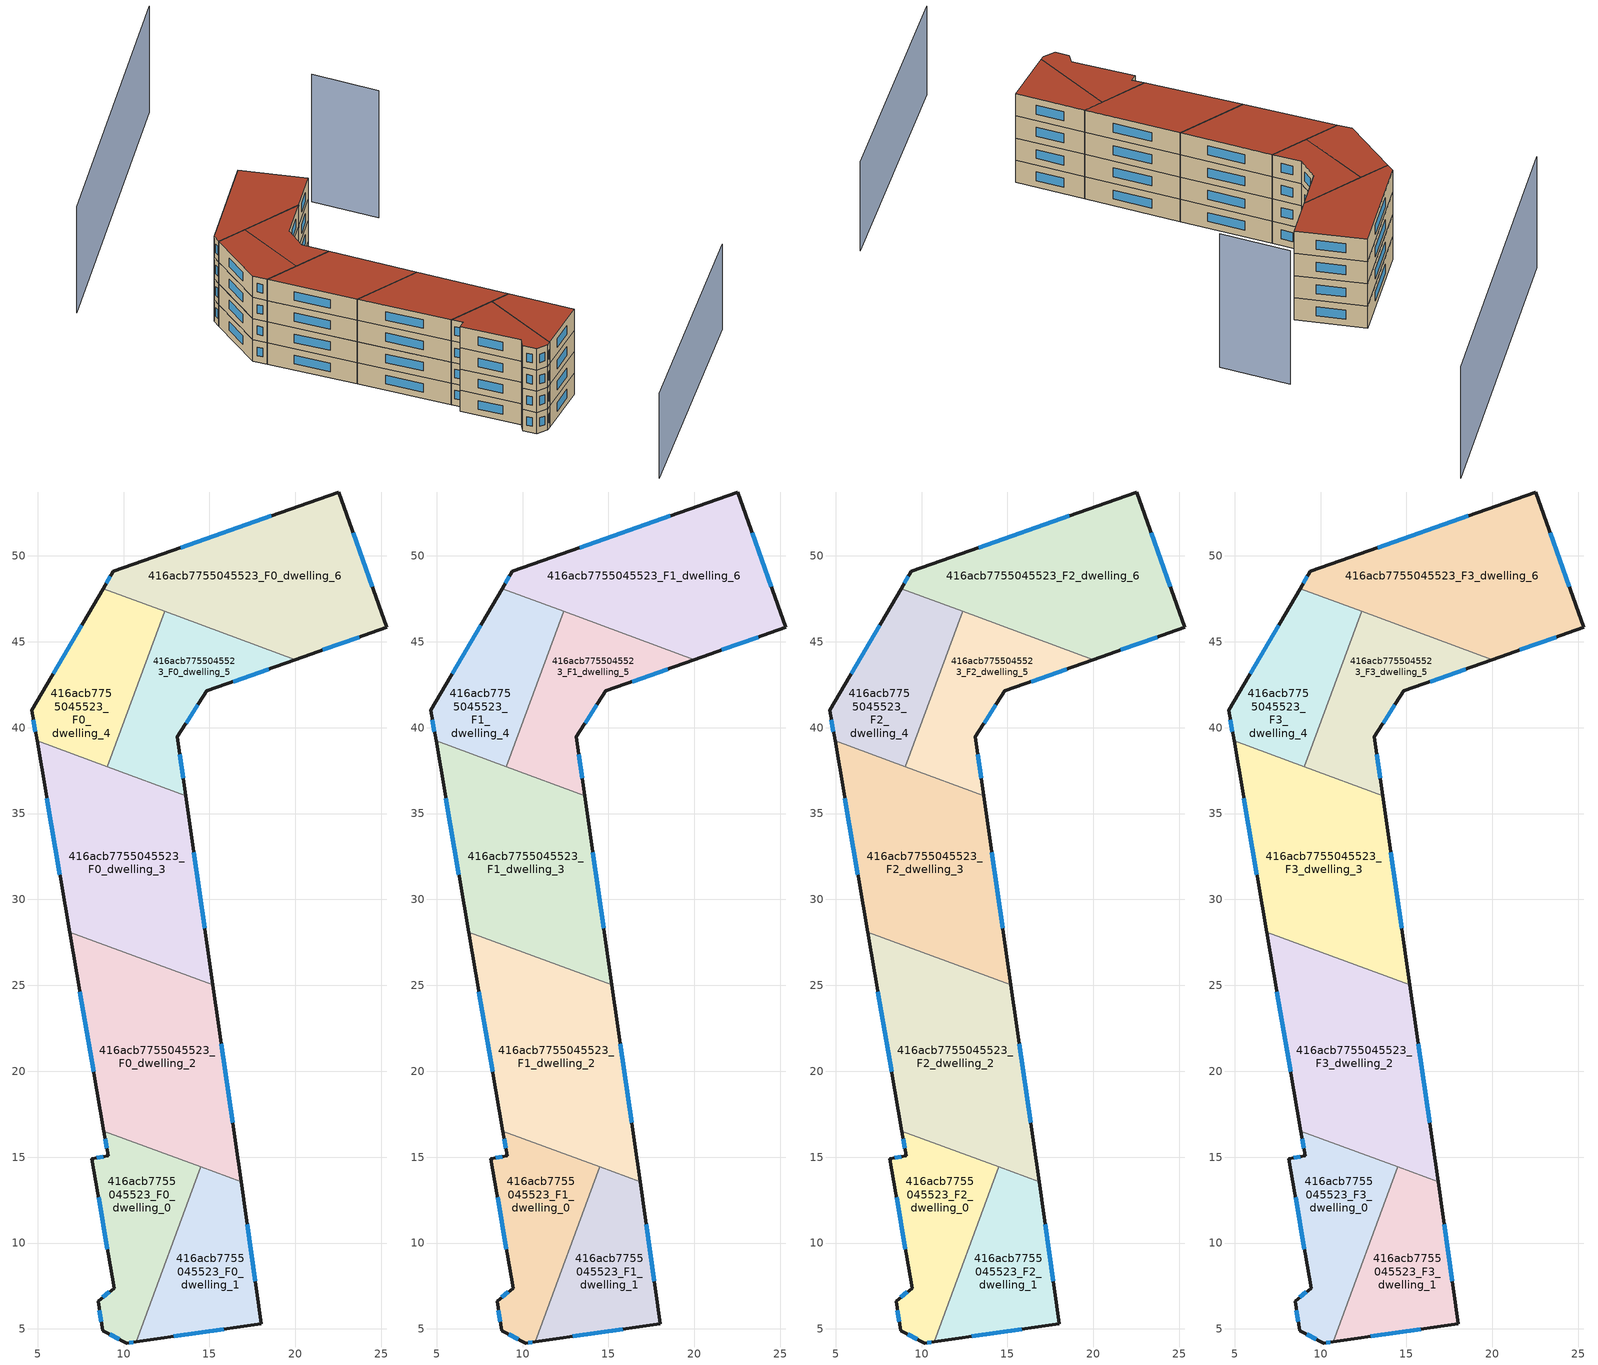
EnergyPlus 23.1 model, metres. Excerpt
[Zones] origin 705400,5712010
416acb7755045523_F0_dwelling_0
 floor ground (EU_floor_Construction): 14.5,14.43 10.74,4.26 10.18,4.18 8.79,4.91 8.52,6.61 9.45,7.38 8.16,14.92 9.1,15.08 8.86,16.52 z0
 wall outside (EU_wall_Construction): 8.86,16.52 9.1,15.08 8.16,14.92 9.45,7.38 8.52,6.61 8.79,4.91 10.18,4.18 10.74,4.26 z0:3
 wall to 416acb7755045523_F0_dwelling_1 (EU_wall_Construction): 10.74,4.26 14.5,14.43 z0:3
 wall to 416acb7755045523_F0_dwelling_2 (EU_wall_Construction): 14.5,14.43 8.86,16.52 z0:3
 window (EU_Window_Construction): 9.17,7.15 8.8,6.84 / 8.55,12.66 9.06,9.64 / 8.82,15.03 8.44,14.96 / 8.93,16.09 9.03,15.51 / 10.35,4.21 10.57,4.24 / 9.2,4.69 9.76,4.4 / 8.6,6.1 8.71,5.42 z0.9:2.1
416acb7755045523_F0_dwelling_1
 floor ground (EU_floor_Construction): 16.84,13.56 18.03,5.3 10.74,4.26 14.5,14.43 z0
 wall outside (EU_wall_Construction): 10.74,4.26 18.03,5.3 16.84,13.56 z0:3
 wall to 416acb7755045523_F0_dwelling_2 (EU_wall_Construction): 16.84,13.56 14.5,14.43 z0:3
 window (EU_Window_Construction): 17.67,7.78 17.2,11.09 / 12.92,4.58 15.84,4.99 z0.9:2.1
416acb7755045523_F0_dwelling_2
 floor ground (EU_floor_Construction): 15.2,25.03 16.84,13.56 8.86,16.52 6.87,28.11 z0
 wall outside (EU_wall_Construction): 16.84,13.56 15.2,25.03 / 6.87,28.11 8.86,16.52 z0:3
 wall to 416acb7755045523_F0_dwelling_3 (EU_wall_Construction): 15.2,25.03 6.87,28.11 z0:3
 window (EU_Window_Construction): 16.35,16.99 15.69,21.59 / 7.47,24.64 8.26,19.99 z0.9:2.1
416acb7755045523_F0_dwelling_3
 floor ground (EU_floor_Construction): 13.62,36.03 15.2,25.03 6.87,28.11 4.97,39.24 z0
 wall outside (EU_wall_Construction): 15.2,25.03 13.62,36.03 / 4.97,39.24 6.87,28.11 z0:3
 wall to 416acb7755045523_F0_dwelling_5 (EU_wall_Construction): 13.62,36.03 9.06,37.72 z0:3
 wall to 416acb7755045523_F0_dwelling_4 (EU_wall_Construction): 9.06,37.72 4.97,39.24 z0:3
 window (EU_Window_Construction): 14.73,28.32 14.1,32.74 / 5.54,35.9 6.3,31.44 z0.9:2.1
416acb7755045523_F0_dwelling_4
 floor ground (EU_floor_Construction): 12.41,46.77 9.06,37.72 4.97,39.24 4.67,41 8.82,48.1 z0
 wall outside (EU_wall_Construction): 8.82,48.1 4.67,41 4.97,39.24 z0:3
 wall to 416acb7755045523_F0_dwelling_5 (EU_wall_Construction): 9.06,37.72 12.41,46.77 z0:3
 wall to 416acb7755045523_F0_dwelling_6 (EU_wall_Construction): 12.41,46.77 8.82,48.1 z0:3
 window (EU_Window_Construction): 4.76,40.47 4.88,39.76 / 7.58,45.97 5.91,43.12 z0.9:2.1
416acb7755045523_F0_dwelling_5
 floor ground (EU_floor_Construction): 20.01,43.96 14.84,42.14 13.13,39.47 13.62,36.03 9.06,37.72 12.41,46.77 z0
 wall outside (EU_wall_Construction): 13.62,36.03 13.13,39.47 14.84,42.14 20.01,43.96 z0:3
 wall to 416acb7755045523_F0_dwelling_6 (EU_wall_Construction): 20.01,43.96 12.41,46.77 z0:3
 window (EU_Window_Construction): 16.39,42.68 18.46,43.41 / 13.64,40.27 14.33,41.34 / 13.48,37.06 13.28,38.44 z0.9:2.1
416acb7755045523_F0_dwelling_6
 floor ground (EU_floor_Construction): 22.53,53.72 25.32,45.83 20.01,43.96 8.82,48.1 9.41,49.1 z0
 wall outside (EU_wall_Construction): 20.01,43.96 25.32,45.83 22.53,53.72 9.41,49.1 8.82,48.1 z0:3
 window (EU_Window_Construction): 9.23,48.8 9,48.4 / 18.6,52.33 13.33,50.48 / 24.48,48.19 23.36,51.36 / 21.6,44.52 23.73,45.27 z0.9:2.1
416acb7755045523_F1_dwelling_0
 floor to 416acb7755045523_F0_dwelling_0 (EU_floor_Construction): 14.5,14.43 10.74,4.26 10.18,4.18 8.79,4.91 8.52,6.61 9.45,7.38 8.16,14.92 9.1,15.08 8.86,16.52 z3
 wall outside (EU_wall_Construction): 8.86,16.52 9.1,15.08 8.16,14.92 9.45,7.38 8.52,6.61 8.79,4.91 10.18,4.18 10.74,4.26 z3:6
 wall to 416acb7755045523_F1_dwelling_1 (EU_wall_Construction): 10.74,4.26 14.5,14.43 z3:6
 wall to 416acb7755045523_F1_dwelling_2 (EU_wall_Construction): 14.5,14.43 8.86,16.52 z3:6
 window (EU_Window_Construction): 9.17,7.15 8.8,6.84 / 8.55,12.66 9.06,9.64 / 8.82,15.03 8.44,14.96 / 8.93,16.09 9.03,15.51 / 10.35,4.21 10.57,4.24 / 9.2,4.69 9.76,4.4 / 8.6,6.1 8.71,5.42 z3.9:5.1
416acb7755045523_F1_dwelling_1
 floor to 416acb7755045523_F0_dwelling_1 (EU_floor_Construction): 16.84,13.56 18.03,5.3 10.74,4.26 14.5,14.43 z3
 wall outside (EU_wall_Construction): 10.74,4.26 18.03,5.3 16.84,13.56 z3:6
 wall to 416acb7755045523_F1_dwelling_2 (EU_wall_Construction): 16.84,13.56 14.5,14.43 z3:6
 window (EU_Window_Construction): 17.67,7.78 17.2,11.09 / 12.92,4.58 15.84,4.99 z3.9:5.1
416acb7755045523_F1_dwelling_2
 floor to 416acb7755045523_F0_dwelling_2 (EU_floor_Construction): 15.2,25.03 16.84,13.56 8.86,16.52 6.87,28.11 z3
 wall outside (EU_wall_Construction): 16.84,13.56 15.2,25.03 / 6.87,28.11 8.86,16.52 z3:6
 wall to 416acb7755045523_F1_dwelling_3 (EU_wall_Construction): 15.2,25.03 6.87,28.11 z3:6
 window (EU_Window_Construction): 16.35,16.99 15.69,21.59 / 7.47,24.64 8.26,19.99 z3.9:5.1
416acb7755045523_F1_dwelling_3
 floor to 416acb7755045523_F0_dwelling_3 (EU_floor_Construction): 13.62,36.03 15.2,25.03 6.87,28.11 4.97,39.24 z3
 wall outside (EU_wall_Construction): 15.2,25.03 13.62,36.03 / 4.97,39.24 6.87,28.11 z3:6
 wall to 416acb7755045523_F1_dwelling_5 (EU_wall_Construction): 13.62,36.03 9.06,37.72 z3:6
 wall to 416acb7755045523_F1_dwelling_4 (EU_wall_Construction): 9.06,37.72 4.97,39.24 z3:6
 window (EU_Window_Construction): 14.73,28.32 14.1,32.74 / 5.54,35.9 6.3,31.44 z3.9:5.1
416acb7755045523_F1_dwelling_4
 floor to 416acb7755045523_F0_dwelling_4 (EU_floor_Construction): 12.41,46.77 9.06,37.72 4.97,39.24 4.67,41 8.82,48.1 z3
 wall outside (EU_wall_Construction): 8.82,48.1 4.67,41 4.97,39.24 z3:6
 wall to 416acb7755045523_F1_dwelling_5 (EU_wall_Construction): 9.06,37.72 12.41,46.77 z3:6
 wall to 416acb7755045523_F1_dwelling_6 (EU_wall_Construction): 12.41,46.77 8.82,48.1 z3:6
 window (EU_Window_Construction): 4.76,40.47 4.88,39.76 / 7.58,45.97 5.91,43.12 z3.9:5.1
416acb7755045523_F1_dwelling_5
 floor to 416acb7755045523_F0_dwelling_5 (EU_floor_Construction): 20.01,43.96 14.84,42.14 13.13,39.47 13.62,36.03 9.06,37.72 12.41,46.77 z3
 wall outside (EU_wall_Construction): 13.62,36.03 13.13,39.47 14.84,42.14 20.01,43.96 z3:6
 wall to 416acb7755045523_F1_dwelling_6 (EU_wall_Construction): 20.01,43.96 12.41,46.77 z3:6
 window (EU_Window_Construction): 16.39,42.68 18.46,43.41 / 13.64,40.27 14.33,41.34 / 13.48,37.06 13.28,38.44 z3.9:5.1
416acb7755045523_F1_dwelling_6
 floor to 416acb7755045523_F0_dwelling_6 (EU_floor_Construction): 22.53,53.72 25.32,45.83 20.01,43.96 8.82,48.1 9.41,49.1 z3
 wall outside (EU_wall_Construction): 20.01,43.96 25.32,45.83 22.53,53.72 9.41,49.1 8.82,48.1 z3:6
 window (EU_Window_Construction): 9.23,48.8 9,48.4 / 18.6,52.33 13.33,50.48 / 24.48,48.19 23.36,51.36 / 21.6,44.52 23.73,45.27 z3.9:5.1
416acb7755045523_F2_dwelling_0
 floor to 416acb7755045523_F1_dwelling_0 (EU_floor_Construction): 14.5,14.43 10.74,4.26 10.18,4.18 8.79,4.91 8.52,6.61 9.45,7.38 8.16,14.92 9.1,15.08 8.86,16.52 z6
 wall outside (EU_wall_Construction): 8.86,16.52 9.1,15.08 8.16,14.92 9.45,7.38 8.52,6.61 8.79,4.91 10.18,4.18 10.74,4.26 z6:9
 wall to 416acb7755045523_F2_dwelling_1 (EU_wall_Construction): 10.74,4.26 14.5,14.43 z6:9
 wall to 416acb7755045523_F2_dwelling_2 (EU_wall_Construction): 14.5,14.43 8.86,16.52 z6:9
 window (EU_Window_Construction): 9.17,7.15 8.8,6.84 / 8.55,12.66 9.06,9.64 / 8.82,15.03 8.44,14.96 / 8.93,16.09 9.03,15.51 / 10.35,4.21 10.57,4.24 / 9.2,4.69 9.76,4.4 / 8.6,6.1 8.71,5.42 z6.9:8.1
416acb7755045523_F2_dwelling_1
 floor to 416acb7755045523_F1_dwelling_1 (EU_floor_Construction): 16.84,13.56 18.03,5.3 10.74,4.26 14.5,14.43 z6
 wall outside (EU_wall_Construction): 10.74,4.26 18.03,5.3 16.84,13.56 z6:9
 wall to 416acb7755045523_F2_dwelling_2 (EU_wall_Construction): 16.84,13.56 14.5,14.43 z6:9
 window (EU_Window_Construction): 17.67,7.78 17.2,11.09 / 12.92,4.58 15.84,4.99 z6.9:8.1
416acb7755045523_F2_dwelling_2
 floor to 416acb7755045523_F1_dwelling_2 (EU_floor_Construction): 15.2,25.03 16.84,13.56 8.86,16.52 6.87,28.11 z6
 wall outside (EU_wall_Construction): 16.84,13.56 15.2,25.03 / 6.87,28.11 8.86,16.52 z6:9
 wall to 416acb7755045523_F2_dwelling_3 (EU_wall_Construction): 15.2,25.03 6.87,28.11 z6:9
 window (EU_Window_Construction): 16.35,16.99 15.69,21.59 / 7.47,24.64 8.26,19.99 z6.9:8.1
416acb7755045523_F2_dwelling_3
 floor to 416acb7755045523_F1_dwelling_3 (EU_floor_Construction): 13.62,36.03 15.2,25.03 6.87,28.11 4.97,39.24 z6
 wall outside (EU_wall_Construction): 15.2,25.03 13.62,36.03 / 4.97,39.24 6.87,28.11 z6:9
 wall to 416acb7755045523_F2_dwelling_5 (EU_wall_Construction): 13.62,36.03 9.06,37.72 z6:9
 wall to 416acb7755045523_F2_dwelling_4 (EU_wall_Construction): 9.06,37.72 4.97,39.24 z6:9
 window (EU_Window_Construction): 14.73,28.32 14.1,32.74 / 5.54,35.9 6.3,31.44 z6.9:8.1
416acb7755045523_F2_dwelling_4
 floor to 416acb7755045523_F1_dwelling_4 (EU_floor_Construction): 12.41,46.77 9.06,37.72 4.97,39.24 4.67,41 8.82,48.1 z6
 wall outside (EU_wall_Construction): 8.82,48.1 4.67,41 4.97,39.24 z6:9
 wall to 416acb7755045523_F2_dwelling_5 (EU_wall_Construction): 9.06,37.72 12.41,46.77 z6:9
 wall to 416acb7755045523_F2_dwelling_6 (EU_wall_Construction): 12.41,46.77 8.82,48.1 z6:9
 window (EU_Window_Construction): 4.76,40.47 4.88,39.76 / 7.58,45.97 5.91,43.12 z6.9:8.1
416acb7755045523_F2_dwelling_5
 floor to 416acb7755045523_F1_dwelling_5 (EU_floor_Construction): 20.01,43.96 14.84,42.14 13.13,39.47 13.62,36.03 9.06,37.72 12.41,46.77 z6
 wall outside (EU_wall_Construction): 13.62,36.03 13.13,39.47 14.84,42.14 20.01,43.96 z6:9
 wall to 416acb7755045523_F2_dwelling_6 (EU_wall_Construction): 20.01,43.96 12.41,46.77 z6:9
 window (EU_Window_Construction): 16.39,42.68 18.46,43.41 / 13.64,40.27 14.33,41.34 / 13.48,37.06 13.28,38.44 z6.9:8.1
416acb7755045523_F2_dwelling_6
 floor to 416acb7755045523_F1_dwelling_6 (EU_floor_Construction): 22.53,53.72 25.32,45.83 20.01,43.96 8.82,48.1 9.41,49.1 z6
 wall outside (EU_wall_Construction): 20.01,43.96 25.32,45.83 22.53,53.72 9.41,49.1 8.82,48.1 z6:9
 window (EU_Window_Construction): 9.23,48.8 9,48.4 / 18.6,52.33 13.33,50.48 / 24.48,48.19 23.36,51.36 / 21.6,44.52 23.73,45.27 z6.9:8.1
416acb7755045523_F3_dwelling_0
 floor to 416acb7755045523_F2_dwelling_0 (EU_floor_Construction): 14.5,14.43 10.74,4.26 10.18,4.18 8.79,4.91 8.52,6.61 9.45,7.38 8.16,14.92 9.1,15.08 8.86,16.52 z9
 wall outside (EU_wall_Construction): 8.86,16.52 9.1,15.08 8.16,14.92 9.45,7.38 8.52,6.61 8.79,4.91 10.18,4.18 10.74,4.26 z9:12
 wall to 416acb7755045523_F3_dwelling_1 (EU_wall_Construction): 10.74,4.26 14.5,14.43 z9:12
 wall to 416acb7755045523_F3_dwelling_2 (EU_wall_Construction): 14.5,14.43 8.86,16.52 z9:12
 window (EU_Window_Construction): 9.17,7.15 8.8,6.84 / 8.55,12.66 9.06,9.64 / 8.82,15.03 8.44,14.96 / 8.93,16.09 9.03,15.51 / 10.35,4.21 10.57,4.24 / 9.2,4.69 9.76,4.4 / 8.6,6.1 8.71,5.42 z9.9:11.1
 roof outside (EU_roof_Construction): 10.74,4.26 14.5,14.43 8.86,16.52 9.1,15.08 8.16,14.92 9.45,7.38 8.52,6.61 8.79,4.91 10.18,4.18 z12
416acb7755045523_F3_dwelling_1
 floor to 416acb7755045523_F2_dwelling_1 (EU_floor_Construction): 16.84,13.56 18.03,5.3 10.74,4.26 14.5,14.43 z9
 wall outside (EU_wall_Construction): 10.74,4.26 18.03,5.3 16.84,13.56 z9:12
 wall to 416acb7755045523_F3_dwelling_2 (EU_wall_Construction): 16.84,13.56 14.5,14.43 z9:12
 window (EU_Window_Construction): 17.67,7.78 17.2,11.09 / 12.92,4.58 15.84,4.99 z9.9:11.1
 roof outside (EU_roof_Construction): 18.03,5.3 16.84,13.56 14.5,14.43 10.74,4.26 z12
416acb7755045523_F3_dwelling_2
 floor to 416acb7755045523_F2_dwelling_2 (EU_floor_Construction): 15.2,25.03 16.84,13.56 8.86,16.52 6.87,28.11 z9
 wall outside (EU_wall_Construction): 16.84,13.56 15.2,25.03 / 6.87,28.11 8.86,16.52 z9:12
 wall to 416acb7755045523_F3_dwelling_3 (EU_wall_Construction): 15.2,25.03 6.87,28.11 z9:12
 window (EU_Window_Construction): 16.35,16.99 15.69,21.59 / 7.47,24.64 8.26,19.99 z9.9:11.1
 roof outside (EU_roof_Construction): 16.84,13.56 15.2,25.03 6.87,28.11 8.86,16.52 z12
416acb7755045523_F3_dwelling_3
 floor to 416acb7755045523_F2_dwelling_3 (EU_floor_Construction): 13.62,36.03 15.2,25.03 6.87,28.11 4.97,39.24 z9
 wall outside (EU_wall_Construction): 15.2,25.03 13.62,36.03 / 4.97,39.24 6.87,28.11 z9:12
 wall to 416acb7755045523_F3_dwelling_5 (EU_wall_Construction): 13.62,36.03 9.06,37.72 z9:12
 wall to 416acb7755045523_F3_dwelling_4 (EU_wall_Construction): 9.06,37.72 4.97,39.24 z9:12
 window (EU_Window_Construction): 14.73,28.32 14.1,32.74 / 5.54,35.9 6.3,31.44 z9.9:11.1
 roof outside (EU_roof_Construction): 15.2,25.03 13.62,36.03 4.97,39.24 6.87,28.11 z12
416acb7755045523_F3_dwelling_4
 floor to 416acb7755045523_F2_dwelling_4 (EU_floor_Construction): 12.41,46.77 9.06,37.72 4.97,39.24 4.67,41 8.82,48.1 z9
 wall outside (EU_wall_Construction): 8.82,48.1 4.67,41 4.97,39.24 z9:12
 wall to 416acb7755045523_F3_dwelling_5 (EU_wall_Construction): 9.06,37.72 12.41,46.77 z9:12
 wall to 416acb7755045523_F3_dwelling_6 (EU_wall_Construction): 12.41,46.77 8.82,48.1 z9:12
 window (EU_Window_Construction): 4.76,40.47 4.88,39.76 / 7.58,45.97 5.91,43.12 z9.9:11.1
 roof outside (EU_roof_Construction): 9.06,37.72 12.41,46.77 8.82,48.1 4.67,41 4.97,39.24 z12
416acb7755045523_F3_dwelling_5
 floor to 416acb7755045523_F2_dwelling_5 (EU_floor_Construction): 20.01,43.96 14.84,42.14 13.13,39.47 13.62,36.03 9.06,37.72 12.41,46.77 z9
 wall outside (EU_wall_Construction): 13.62,36.03 13.13,39.47 14.84,42.14 20.01,43.96 z9:12
 wall to 416acb7755045523_F3_dwelling_6 (EU_wall_Construction): 20.01,43.96 12.41,46.77 z9:12
 window (EU_Window_Construction): 16.39,42.68 18.46,43.41 / 13.64,40.27 14.33,41.34 / 13.48,37.06 13.28,38.44 z9.9:11.1
 roof outside (EU_roof_Construction): 13.62,36.03 13.13,39.47 14.84,42.14 20.01,43.96 12.41,46.77 9.06,37.72 z12
416acb7755045523_F3_dwelling_6
 floor to 416acb7755045523_F2_dwelling_6 (EU_floor_Construction): 22.53,53.72 25.32,45.83 20.01,43.96 8.82,48.1 9.41,49.1 z9
 wall outside (EU_wall_Construction): 20.01,43.96 25.32,45.83 22.53,53.72 9.41,49.1 8.82,48.1 z9:12
 window (EU_Window_Construction): 9.23,48.8 9,48.4 / 18.6,52.33 13.33,50.48 / 24.48,48.19 23.36,51.36 / 21.6,44.52 23.73,45.27 z9.9:11.1
 roof outside (EU_roof_Construction): 25.32,45.83 22.53,53.72 9.41,49.1 8.82,48.1 20.01,43.96 z12
shading: 8.3,-12.04 38.42,-2.62 z0:12; 42.5,77.74 2.64,63.75 z0:15; 37.55,43.54 36.39,51.97 z0:18
[Building]
EU S2 Campaign: North Axis=0; Terrain=City; Solar Distribution=FullExterior
[Site:Location]
London: Latitude=51.5; Longitude=-0.5; Time Zone=0; Elevation=25
[SizingPeriod:WeatherFileDays]
AnnualSizingPeriod: Begin Month=1; Begin Day of Month=1; End Month=12; End Day of Month=31; Day of Week for Start Day=Monday; Use Weather File Daylight Saving Period=No; Use Weather File Rain and Snow Indicators=No
[MATERIAL]
EU_InternalMass_Material: Roughness=MediumRough; Thickness=0.1; Conductivity=1; Density=1800; Specific Heat=900; Thermal Absorptance=0.9; Solar Absorptance=0.7; Visible Absorptance=0.7
[MATERIAL:NOMASS] Roughness=MediumRough; Thermal Absorptance=0.9; Solar Absorptance=0.7; Visible Absorptance=0.7
Name | Thermal Resistance
EU_wall_NoMass | 1.04674
EU_roof_NoMass | 4.32442
EU_floor_NoMass | 2.04616
[WINDOWMATERIAL:SIMPLEGLAZINGSYSTEM]
EU_Window_SimpleGlazing: UFactor=4.25843; Solar Heat Gain Coefficient=0.85; Visible Transmittance=0.85
[CONSTRUCTION]
EU_wall_Construction: EU_wall_NoMass
EU_roof_Construction: EU_roof_NoMass
EU_floor_Construction: EU_floor_NoMass
EU_Window_Construction: EU_Window_SimpleGlazing
EU_InternalMass_Construction: EU_InternalMass_Material
[ZONE] Type=1; Multiplier=1; Ceiling Height=autocalculate; Floor Area=autocalculate; Part of Total Floor Area=Yes
Name | Volume
416acb7755045523_F0_dwelling_0; 416acb7755045523_F1_dwelling_0; 416acb7755045523_F2_dwelling_0; 416acb7755045523_F3_dwelling_0 | 132.809
416acb7755045523_F0_dwelling_1; 416acb7755045523_F1_dwelling_1; 416acb7755045523_F2_dwelling_1; 416acb7755045523_F3_dwelling_1 | 132.819
416acb7755045523_F0_dwelling_2; 416acb7755045523_F1_dwelling_2; 416acb7755045523_F2_dwelling_2; 416acb7755045523_F3_dwelling_2 | 265.602
416acb7755045523_F0_dwelling_3; 416acb7755045523_F1_dwelling_3; 416acb7755045523_F2_dwelling_3; 416acb7755045523_F3_dwelling_3; 416acb7755045523_F0_dwelling_6; 416acb7755045523_F1_dwelling_6; 416acb7755045523_F2_dwelling_6; 416acb7755045523_F3_dwelling_6 | 265.622
416acb7755045523_F0_dwelling_4; 416acb7755045523_F1_dwelling_4; 416acb7755045523_F2_dwelling_4; 416acb7755045523_F3_dwelling_4 | 132.816
416acb7755045523_F0_dwelling_5; 416acb7755045523_F1_dwelling_5; 416acb7755045523_F2_dwelling_5; 416acb7755045523_F3_dwelling_5 | 132.812
[INTERNALMASS] Construction=EU_InternalMass_Construction
Name | Zone or ZoneList | Surface Area
416acb7755045523_F0_dwelling_0_EU_InternalMass | 416acb7755045523_F0_dwelling_0 | 44.2699
416acb7755045523_F0_dwelling_1_EU_InternalMass | 416acb7755045523_F0_dwelling_1 | 44.2726
416acb7755045523_F0_dwelling_2_EU_InternalMass | 416acb7755045523_F0_dwelling_2 | 88.5429
416acb7755045523_F0_dwelling_3_EU_InternalMass | 416acb7755045523_F0_dwelling_3 | 88.5405
416acb7755045523_F0_dwelling_4_EU_InternalMass | 416acb7755045523_F0_dwelling_4 | 44.272
416acb7755045523_F0_dwelling_5_EU_InternalMass | 416acb7755045523_F0_dwelling_5 | 44.2707
416acb7755045523_F0_dwelling_6_EU_InternalMass | 416acb7755045523_F0_dwelling_6 | 88.541
416acb7755045523_F1_dwelling_0_EU_InternalMass | 416acb7755045523_F1_dwelling_0 | 44.2699
416acb7755045523_F1_dwelling_1_EU_InternalMass | 416acb7755045523_F1_dwelling_1 | 44.2726
416acb7755045523_F1_dwelling_2_EU_InternalMass | 416acb7755045523_F1_dwelling_2 | 88.5429
416acb7755045523_F1_dwelling_3_EU_InternalMass | 416acb7755045523_F1_dwelling_3 | 88.5405
416acb7755045523_F1_dwelling_4_EU_InternalMass | 416acb7755045523_F1_dwelling_4 | 44.272
416acb7755045523_F1_dwelling_5_EU_InternalMass | 416acb7755045523_F1_dwelling_5 | 44.2707
416acb7755045523_F1_dwelling_6_EU_InternalMass | 416acb7755045523_F1_dwelling_6 | 88.541
416acb7755045523_F2_dwelling_0_EU_InternalMass | 416acb7755045523_F2_dwelling_0 | 44.2699
416acb7755045523_F2_dwelling_1_EU_InternalMass | 416acb7755045523_F2_dwelling_1 | 44.2726
416acb7755045523_F2_dwelling_2_EU_InternalMass | 416acb7755045523_F2_dwelling_2 | 88.5429
416acb7755045523_F2_dwelling_3_EU_InternalMass | 416acb7755045523_F2_dwelling_3 | 88.5405
416acb7755045523_F2_dwelling_4_EU_InternalMass | 416acb7755045523_F2_dwelling_4 | 44.272
416acb7755045523_F2_dwelling_5_EU_InternalMass | 416acb7755045523_F2_dwelling_5 | 44.2707
416acb7755045523_F2_dwelling_6_EU_InternalMass | 416acb7755045523_F2_dwelling_6 | 88.541
416acb7755045523_F3_dwelling_0_EU_InternalMass | 416acb7755045523_F3_dwelling_0 | 44.2699
416acb7755045523_F3_dwelling_1_EU_InternalMass | 416acb7755045523_F3_dwelling_1 | 44.2726
416acb7755045523_F3_dwelling_2_EU_InternalMass | 416acb7755045523_F3_dwelling_2 | 88.5429
416acb7755045523_F3_dwelling_3_EU_InternalMass | 416acb7755045523_F3_dwelling_3 | 88.5405
416acb7755045523_F3_dwelling_4_EU_InternalMass | 416acb7755045523_F3_dwelling_4 | 44.272
416acb7755045523_F3_dwelling_5_EU_InternalMass | 416acb7755045523_F3_dwelling_5 | 44.2707
416acb7755045523_F3_dwelling_6_EU_InternalMass | 416acb7755045523_F3_dwelling_6 | 88.541
[OTHEREQUIPMENT] Fuel Type=Electricity; Design Level Calculation Method=Watts/Area; Power per Zone Floor Area=1; Fraction Latent=0; Fraction Radiant=0; Fraction Lost=0; Carbon Dioxide Generation Rate=0; EndUse Subcategory=EU_Step8_InternalGains
Name | Zone or ZoneList or Space or SpaceList | Schedule
EU_Step8_InternalGain_416acb7755045523_F0_dwelling_0_f000 | 416acb7755045523_F0_dwelling_0 | EU_Step8_GainSchedule_416acb7755045523_F0_dwelling_0_f000
EU_Step8_InternalGain_416acb7755045523_F0_dwelling_1_f000 | 416acb7755045523_F0_dwelling_1 | EU_Step8_GainSchedule_416acb7755045523_F0_dwelling_1_f000
EU_Step8_InternalGain_416acb7755045523_F0_dwelling_2_f000 | 416acb7755045523_F0_dwelling_2 | EU_Step8_GainSchedule_416acb7755045523_F0_dwelling_2_f000
EU_Step8_InternalGain_416acb7755045523_F0_dwelling_3_f000 | 416acb7755045523_F0_dwelling_3 | EU_Step8_GainSchedule_416acb7755045523_F0_dwelling_3_f000
EU_Step8_InternalGain_416acb7755045523_F0_dwelling_4_f000 | 416acb7755045523_F0_dwelling_4 | EU_Step8_GainSchedule_416acb7755045523_F0_dwelling_4_f000
EU_Step8_InternalGain_416acb7755045523_F0_dwelling_5_f000 | 416acb7755045523_F0_dwelling_5 | EU_Step8_GainSchedule_416acb7755045523_F0_dwelling_5_f000
EU_Step8_InternalGain_416acb7755045523_F0_dwelling_6_f000 | 416acb7755045523_F0_dwelling_6 | EU_Step8_GainSchedule_416acb7755045523_F0_dwelling_6_f000
EU_Step8_InternalGain_416acb7755045523_F1_dwelling_0_f000 | 416acb7755045523_F1_dwelling_0 | EU_Step8_GainSchedule_416acb7755045523_F1_dwelling_0_f000
EU_Step8_InternalGain_416acb7755045523_F1_dwelling_1_f000 | 416acb7755045523_F1_dwelling_1 | EU_Step8_GainSchedule_416acb7755045523_F1_dwelling_1_f000
EU_Step8_InternalGain_416acb7755045523_F1_dwelling_2_f000 | 416acb7755045523_F1_dwelling_2 | EU_Step8_GainSchedule_416acb7755045523_F1_dwelling_2_f000
EU_Step8_InternalGain_416acb7755045523_F1_dwelling_3_f000 | 416acb7755045523_F1_dwelling_3 | EU_Step8_GainSchedule_416acb7755045523_F1_dwelling_3_f000
EU_Step8_InternalGain_416acb7755045523_F1_dwelling_4_f000 | 416acb7755045523_F1_dwelling_4 | EU_Step8_GainSchedule_416acb7755045523_F1_dwelling_4_f000
EU_Step8_InternalGain_416acb7755045523_F1_dwelling_5_f000 | 416acb7755045523_F1_dwelling_5 | EU_Step8_GainSchedule_416acb7755045523_F1_dwelling_5_f000
EU_Step8_InternalGain_416acb7755045523_F1_dwelling_6_f000 | 416acb7755045523_F1_dwelling_6 | EU_Step8_GainSchedule_416acb7755045523_F1_dwelling_6_f000
EU_Step8_InternalGain_416acb7755045523_F2_dwelling_0_f000 | 416acb7755045523_F2_dwelling_0 | EU_Step8_GainSchedule_416acb7755045523_F2_dwelling_0_f000
EU_Step8_InternalGain_416acb7755045523_F2_dwelling_1_f000 | 416acb7755045523_F2_dwelling_1 | EU_Step8_GainSchedule_416acb7755045523_F2_dwelling_1_f000
EU_Step8_InternalGain_416acb7755045523_F2_dwelling_2_f000 | 416acb7755045523_F2_dwelling_2 | EU_Step8_GainSchedule_416acb7755045523_F2_dwelling_2_f000
EU_Step8_InternalGain_416acb7755045523_F2_dwelling_3_f000 | 416acb7755045523_F2_dwelling_3 | EU_Step8_GainSchedule_416acb7755045523_F2_dwelling_3_f000
EU_Step8_InternalGain_416acb7755045523_F2_dwelling_4_f000 | 416acb7755045523_F2_dwelling_4 | EU_Step8_GainSchedule_416acb7755045523_F2_dwelling_4_f000
EU_Step8_InternalGain_416acb7755045523_F2_dwelling_5_f000 | 416acb7755045523_F2_dwelling_5 | EU_Step8_GainSchedule_416acb7755045523_F2_dwelling_5_f000
EU_Step8_InternalGain_416acb7755045523_F2_dwelling_6_f000 | 416acb7755045523_F2_dwelling_6 | EU_Step8_GainSchedule_416acb7755045523_F2_dwelling_6_f000
EU_Step8_InternalGain_416acb7755045523_F3_dwelling_0_f000 | 416acb7755045523_F3_dwelling_0 | EU_Step8_GainSchedule_416acb7755045523_F3_dwelling_0_f000
EU_Step8_InternalGain_416acb7755045523_F3_dwelling_1_f000 | 416acb7755045523_F3_dwelling_1 | EU_Step8_GainSchedule_416acb7755045523_F3_dwelling_1_f000
EU_Step8_InternalGain_416acb7755045523_F3_dwelling_2_f000 | 416acb7755045523_F3_dwelling_2 | EU_Step8_GainSchedule_416acb7755045523_F3_dwelling_2_f000
EU_Step8_InternalGain_416acb7755045523_F3_dwelling_3_f000 | 416acb7755045523_F3_dwelling_3 | EU_Step8_GainSchedule_416acb7755045523_F3_dwelling_3_f000
EU_Step8_InternalGain_416acb7755045523_F3_dwelling_4_f000 | 416acb7755045523_F3_dwelling_4 | EU_Step8_GainSchedule_416acb7755045523_F3_dwelling_4_f000
EU_Step8_InternalGain_416acb7755045523_F3_dwelling_5_f000 | 416acb7755045523_F3_dwelling_5 | EU_Step8_GainSchedule_416acb7755045523_F3_dwelling_5_f000
EU_Step8_InternalGain_416acb7755045523_F3_dwelling_6_f000 | 416acb7755045523_F3_dwelling_6 | EU_Step8_GainSchedule_416acb7755045523_F3_dwelling_6_f000
[ZONEVENTILATION:DESIGNFLOWRATE] Schedule=EU_AlwaysOn; Design Flow Rate Calculation Method=AirChanges/Hour; Air Changes per Hour=0.488719; Ventilation Type=Natural; Fan Pressure Rise=0; Fan Total Efficiency=1; Constant Term Coefficient=1; Temperature Term Coefficient=0; Velocity Term Coefficient=0; Velocity Squared Term Coefficient=0; Minimum Indoor Temperature=-100; Maximum Indoor Temperature=100; Delta Temperature=-100; Minimum Outdoor Temperature=-100; Maximum Outdoor Temperature=100; Maximum Wind Speed=40
Name | Zone or ZoneList or Space or SpaceList
EU_ConstantAir_416acb7755045523_F0_dwelling_0 | 416acb7755045523_F0_dwelling_0
EU_ConstantAir_416acb7755045523_F0_dwelling_1 | 416acb7755045523_F0_dwelling_1
EU_ConstantAir_416acb7755045523_F0_dwelling_2 | 416acb7755045523_F0_dwelling_2
EU_ConstantAir_416acb7755045523_F0_dwelling_3 | 416acb7755045523_F0_dwelling_3
EU_ConstantAir_416acb7755045523_F0_dwelling_4 | 416acb7755045523_F0_dwelling_4
EU_ConstantAir_416acb7755045523_F0_dwelling_5 | 416acb7755045523_F0_dwelling_5
EU_ConstantAir_416acb7755045523_F0_dwelling_6 | 416acb7755045523_F0_dwelling_6
EU_ConstantAir_416acb7755045523_F1_dwelling_0 | 416acb7755045523_F1_dwelling_0
EU_ConstantAir_416acb7755045523_F1_dwelling_1 | 416acb7755045523_F1_dwelling_1
EU_ConstantAir_416acb7755045523_F1_dwelling_2 | 416acb7755045523_F1_dwelling_2
EU_ConstantAir_416acb7755045523_F1_dwelling_3 | 416acb7755045523_F1_dwelling_3
EU_ConstantAir_416acb7755045523_F1_dwelling_4 | 416acb7755045523_F1_dwelling_4
EU_ConstantAir_416acb7755045523_F1_dwelling_5 | 416acb7755045523_F1_dwelling_5
EU_ConstantAir_416acb7755045523_F1_dwelling_6 | 416acb7755045523_F1_dwelling_6
EU_ConstantAir_416acb7755045523_F2_dwelling_0 | 416acb7755045523_F2_dwelling_0
EU_ConstantAir_416acb7755045523_F2_dwelling_1 | 416acb7755045523_F2_dwelling_1
EU_ConstantAir_416acb7755045523_F2_dwelling_2 | 416acb7755045523_F2_dwelling_2
EU_ConstantAir_416acb7755045523_F2_dwelling_3 | 416acb7755045523_F2_dwelling_3
EU_ConstantAir_416acb7755045523_F2_dwelling_4 | 416acb7755045523_F2_dwelling_4
EU_ConstantAir_416acb7755045523_F2_dwelling_5 | 416acb7755045523_F2_dwelling_5
EU_ConstantAir_416acb7755045523_F2_dwelling_6 | 416acb7755045523_F2_dwelling_6
EU_ConstantAir_416acb7755045523_F3_dwelling_0 | 416acb7755045523_F3_dwelling_0
EU_ConstantAir_416acb7755045523_F3_dwelling_1 | 416acb7755045523_F3_dwelling_1
EU_ConstantAir_416acb7755045523_F3_dwelling_2 | 416acb7755045523_F3_dwelling_2
EU_ConstantAir_416acb7755045523_F3_dwelling_3 | 416acb7755045523_F3_dwelling_3
EU_ConstantAir_416acb7755045523_F3_dwelling_4 | 416acb7755045523_F3_dwelling_4
EU_ConstantAir_416acb7755045523_F3_dwelling_5 | 416acb7755045523_F3_dwelling_5
EU_ConstantAir_416acb7755045523_F3_dwelling_6 | 416acb7755045523_F3_dwelling_6
[HVACTEMPLATE:THERMOSTAT] Constant Heating Setpoint=20; Constant Cooling Setpoint=50
EU_HeatOnly_416acb7755045523_F0_dwelling_0; EU_HeatOnly_416acb7755045523_F0_dwelling_1; EU_HeatOnly_416acb7755045523_F0_dwelling_2; EU_HeatOnly_416acb7755045523_F0_dwelling_3; EU_HeatOnly_416acb7755045523_F0_dwelling_4; EU_HeatOnly_416acb7755045523_F0_dwelling_5; EU_HeatOnly_416acb7755045523_F0_dwelling_6; EU_HeatOnly_416acb7755045523_F1_dwelling_0; EU_HeatOnly_416acb7755045523_F1_dwelling_1; EU_HeatOnly_416acb7755045523_F1_dwelling_2; EU_HeatOnly_416acb7755045523_F1_dwelling_3; EU_HeatOnly_416acb7755045523_F1_dwelling_4; EU_HeatOnly_416acb7755045523_F1_dwelling_5; EU_HeatOnly_416acb7755045523_F1_dwelling_6; EU_HeatOnly_416acb7755045523_F2_dwelling_0; EU_HeatOnly_416acb7755045523_F2_dwelling_1; EU_HeatOnly_416acb7755045523_F2_dwelling_2; EU_HeatOnly_416acb7755045523_F2_dwelling_3; EU_HeatOnly_416acb7755045523_F2_dwelling_4; EU_HeatOnly_416acb7755045523_F2_dwelling_5; EU_HeatOnly_416acb7755045523_F2_dwelling_6; EU_HeatOnly_416acb7755045523_F3_dwelling_0; EU_HeatOnly_416acb7755045523_F3_dwelling_1; EU_HeatOnly_416acb7755045523_F3_dwelling_2; EU_HeatOnly_416acb7755045523_F3_dwelling_3; EU_HeatOnly_416acb7755045523_F3_dwelling_4; EU_HeatOnly_416acb7755045523_F3_dwelling_5; EU_HeatOnly_416acb7755045523_F3_dwelling_6
[HVACTEMPLATE:ZONE:IDEALLOADSAIRSYSTEM] System Availability Schedule=EU_AlwaysOn; Maximum Heating Supply Air Temperature=50; Minimum Cooling Supply Air Temperature=13; Maximum Heating Supply Air Humidity Ratio=0.0156; Minimum Cooling Supply Air Humidity Ratio=0.0077; Heating Limit=NoLimit; Cooling Limit=NoLimit; Heating Availability Schedule=EU_AlwaysOn; Cooling Availability Schedule=EU_CoolingOff; Dehumidification Control Type=ConstantSensibleHeatRatio; Cooling Sensible Heat Ratio=0.7; Dehumidification Setpoint=60; Humidification Control Type=None; Humidification Setpoint=30; Outdoor Air Method=None; Outdoor Air Flow Rate per Person=0.00944; Outdoor Air Flow Rate per Zone Floor Area=0; Outdoor Air Flow Rate per Zone=0; Demand Controlled Ventilation Type=None; Outdoor Air Economizer Type=NoEconomizer; Heat Recovery Type=None; Sensible Heat Recovery Effectiveness=0.7; Latent Heat Recovery Effectiveness=0.65
Name | Template Thermostat
416acb7755045523_F0_dwelling_0 | EU_HeatOnly_416acb7755045523_F0_dwelling_0
416acb7755045523_F0_dwelling_1 | EU_HeatOnly_416acb7755045523_F0_dwelling_1
416acb7755045523_F0_dwelling_2 | EU_HeatOnly_416acb7755045523_F0_dwelling_2
416acb7755045523_F0_dwelling_3 | EU_HeatOnly_416acb7755045523_F0_dwelling_3
416acb7755045523_F0_dwelling_4 | EU_HeatOnly_416acb7755045523_F0_dwelling_4
416acb7755045523_F0_dwelling_5 | EU_HeatOnly_416acb7755045523_F0_dwelling_5
416acb7755045523_F0_dwelling_6 | EU_HeatOnly_416acb7755045523_F0_dwelling_6
416acb7755045523_F1_dwelling_0 | EU_HeatOnly_416acb7755045523_F1_dwelling_0
416acb7755045523_F1_dwelling_1 | EU_HeatOnly_416acb7755045523_F1_dwelling_1
416acb7755045523_F1_dwelling_2 | EU_HeatOnly_416acb7755045523_F1_dwelling_2
416acb7755045523_F1_dwelling_3 | EU_HeatOnly_416acb7755045523_F1_dwelling_3
416acb7755045523_F1_dwelling_4 | EU_HeatOnly_416acb7755045523_F1_dwelling_4
416acb7755045523_F1_dwelling_5 | EU_HeatOnly_416acb7755045523_F1_dwelling_5
416acb7755045523_F1_dwelling_6 | EU_HeatOnly_416acb7755045523_F1_dwelling_6
416acb7755045523_F2_dwelling_0 | EU_HeatOnly_416acb7755045523_F2_dwelling_0
416acb7755045523_F2_dwelling_1 | EU_HeatOnly_416acb7755045523_F2_dwelling_1
416acb7755045523_F2_dwelling_2 | EU_HeatOnly_416acb7755045523_F2_dwelling_2
416acb7755045523_F2_dwelling_3 | EU_HeatOnly_416acb7755045523_F2_dwelling_3
416acb7755045523_F2_dwelling_4 | EU_HeatOnly_416acb7755045523_F2_dwelling_4
416acb7755045523_F2_dwelling_5 | EU_HeatOnly_416acb7755045523_F2_dwelling_5
416acb7755045523_F2_dwelling_6 | EU_HeatOnly_416acb7755045523_F2_dwelling_6
416acb7755045523_F3_dwelling_0 | EU_HeatOnly_416acb7755045523_F3_dwelling_0
416acb7755045523_F3_dwelling_1 | EU_HeatOnly_416acb7755045523_F3_dwelling_1
416acb7755045523_F3_dwelling_2 | EU_HeatOnly_416acb7755045523_F3_dwelling_2
416acb7755045523_F3_dwelling_3 | EU_HeatOnly_416acb7755045523_F3_dwelling_3
416acb7755045523_F3_dwelling_4 | EU_HeatOnly_416acb7755045523_F3_dwelling_4
416acb7755045523_F3_dwelling_5 | EU_HeatOnly_416acb7755045523_F3_dwelling_5
416acb7755045523_F3_dwelling_6 | EU_HeatOnly_416acb7755045523_F3_dwelling_6
[SIZING:ZONE] Zone Cooling Design Supply Air Temperature Input Method=SupplyAirTemperature; Zone Cooling Design Supply Air Temperature=13; Zone Heating Design Supply Air Temperature Input Method=SupplyAirTemperature; Zone Heating Design Supply Air Temperature=50; Zone Cooling Design Supply Air Humidity Ratio=0.008; Zone Heating Design Supply Air Humidity Ratio=0.008; Cooling Design Air Flow Method=DesignDay; Cooling Design Air Flow Rate=0; Cooling Minimum Air Flow per Zone Floor Area=0.000762; Cooling Minimum Air Flow=0; Cooling Minimum Air Flow Fraction=0.2; Heating Design Air Flow Method=DesignDay; Heating Design Air Flow Rate=0; Heating Maximum Air Flow per Zone Floor Area=0.002032; Heating Maximum Air Flow=0.141576; Heating Maximum Air Flow Fraction=0.3; Account for Dedicated Outdoor Air System=No; Dedicated Outdoor Air System Control Strategy=NeutralSupplyAir; Dedicated Outdoor Air Low Setpoint Temperature for Design=autosize; Dedicated Outdoor Air High Setpoint Temperature for Design=autosize; Zone Load Sizing Method=Sensible Load Only No Latent Load; Zone Latent Cooling Design Supply Air Humidity Ratio Input Method=HumidityRatioDifference; Zone Cooling Design Supply Air Humidity Ratio Difference=0.005; Zone Latent Heating Design Supply Air Humidity Ratio Input Method=HumidityRatioDifference; Zone Humidification Design Supply Air Humidity Ratio Difference=0.005
416acb7755045523_F0_dwelling_0; 416acb7755045523_F0_dwelling_1; 416acb7755045523_F0_dwelling_2; 416acb7755045523_F0_dwelling_3; 416acb7755045523_F0_dwelling_4; 416acb7755045523_F0_dwelling_5; 416acb7755045523_F0_dwelling_6; 416acb7755045523_F1_dwelling_0; 416acb7755045523_F1_dwelling_1; 416acb7755045523_F1_dwelling_2; 416acb7755045523_F1_dwelling_3; 416acb7755045523_F1_dwelling_4; 416acb7755045523_F1_dwelling_5; 416acb7755045523_F1_dwelling_6; 416acb7755045523_F2_dwelling_0; 416acb7755045523_F2_dwelling_1; 416acb7755045523_F2_dwelling_2; 416acb7755045523_F2_dwelling_3; 416acb7755045523_F2_dwelling_4; 416acb7755045523_F2_dwelling_5; 416acb7755045523_F2_dwelling_6; 416acb7755045523_F3_dwelling_0; 416acb7755045523_F3_dwelling_1; 416acb7755045523_F3_dwelling_2; 416acb7755045523_F3_dwelling_3; 416acb7755045523_F3_dwelling_4; 416acb7755045523_F3_dwelling_5; 416acb7755045523_F3_dwelling_6
[SCHEDULE:CONSTANT]
Name | Hourly Value
EU_AlwaysOn | 1
EU_CoolingOff | 0
[SCHEDULE:FILE] Column Number=1; Rows to Skip at Top=0; Number of Hours of Data=8760; Column Separator=Comma; Interpolate to Timestep=No; Minutes per Item=60; Adjust Schedule for Daylight Savings=Yes
Name | File
EU_Step8_GainSchedule_416acb7755045523_F0_dwelling_0_f000 | ../../schedules/416acb7755045523/416acb7755045523_F0_dwelling_0_f000_gain.csv
EU_Step8_GainSchedule_416acb7755045523_F0_dwelling_1_f000 | ../../schedules/416acb7755045523/416acb7755045523_F0_dwelling_1_f000_gain.csv
EU_Step8_GainSchedule_416acb7755045523_F0_dwelling_2_f000 | ../../schedules/416acb7755045523/416acb7755045523_F0_dwelling_2_f000_gain.csv
EU_Step8_GainSchedule_416acb7755045523_F0_dwelling_3_f000 | ../../schedules/416acb7755045523/416acb7755045523_F0_dwelling_3_f000_gain.csv
EU_Step8_GainSchedule_416acb7755045523_F0_dwelling_4_f000 | ../../schedules/416acb7755045523/416acb7755045523_F0_dwelling_4_f000_gain.csv
EU_Step8_GainSchedule_416acb7755045523_F0_dwelling_5_f000 | ../../schedules/416acb7755045523/416acb7755045523_F0_dwelling_5_f000_gain.csv
EU_Step8_GainSchedule_416acb7755045523_F0_dwelling_6_f000 | ../../schedules/416acb7755045523/416acb7755045523_F0_dwelling_6_f000_gain.csv
EU_Step8_GainSchedule_416acb7755045523_F1_dwelling_0_f000 | ../../schedules/416acb7755045523/416acb7755045523_F1_dwelling_0_f000_gain.csv
EU_Step8_GainSchedule_416acb7755045523_F1_dwelling_1_f000 | ../../schedules/416acb7755045523/416acb7755045523_F1_dwelling_1_f000_gain.csv
EU_Step8_GainSchedule_416acb7755045523_F1_dwelling_2_f000 | ../../schedules/416acb7755045523/416acb7755045523_F1_dwelling_2_f000_gain.csv
EU_Step8_GainSchedule_416acb7755045523_F1_dwelling_3_f000 | ../../schedules/416acb7755045523/416acb7755045523_F1_dwelling_3_f000_gain.csv
EU_Step8_GainSchedule_416acb7755045523_F1_dwelling_4_f000 | ../../schedules/416acb7755045523/416acb7755045523_F1_dwelling_4_f000_gain.csv
EU_Step8_GainSchedule_416acb7755045523_F1_dwelling_5_f000 | ../../schedules/416acb7755045523/416acb7755045523_F1_dwelling_5_f000_gain.csv
EU_Step8_GainSchedule_416acb7755045523_F1_dwelling_6_f000 | ../../schedules/416acb7755045523/416acb7755045523_F1_dwelling_6_f000_gain.csv
EU_Step8_GainSchedule_416acb7755045523_F2_dwelling_0_f000 | ../../schedules/416acb7755045523/416acb7755045523_F2_dwelling_0_f000_gain.csv
EU_Step8_GainSchedule_416acb7755045523_F2_dwelling_1_f000 | ../../schedules/416acb7755045523/416acb7755045523_F2_dwelling_1_f000_gain.csv
EU_Step8_GainSchedule_416acb7755045523_F2_dwelling_2_f000 | ../../schedules/416acb7755045523/416acb7755045523_F2_dwelling_2_f000_gain.csv
EU_Step8_GainSchedule_416acb7755045523_F2_dwelling_3_f000 | ../../schedules/416acb7755045523/416acb7755045523_F2_dwelling_3_f000_gain.csv
EU_Step8_GainSchedule_416acb7755045523_F2_dwelling_4_f000 | ../../schedules/416acb7755045523/416acb7755045523_F2_dwelling_4_f000_gain.csv
EU_Step8_GainSchedule_416acb7755045523_F2_dwelling_5_f000 | ../../schedules/416acb7755045523/416acb7755045523_F2_dwelling_5_f000_gain.csv
EU_Step8_GainSchedule_416acb7755045523_F2_dwelling_6_f000 | ../../schedules/416acb7755045523/416acb7755045523_F2_dwelling_6_f000_gain.csv
EU_Step8_GainSchedule_416acb7755045523_F3_dwelling_0_f000 | ../../schedules/416acb7755045523/416acb7755045523_F3_dwelling_0_f000_gain.csv
EU_Step8_GainSchedule_416acb7755045523_F3_dwelling_1_f000 | ../../schedules/416acb7755045523/416acb7755045523_F3_dwelling_1_f000_gain.csv
EU_Step8_GainSchedule_416acb7755045523_F3_dwelling_2_f000 | ../../schedules/416acb7755045523/416acb7755045523_F3_dwelling_2_f000_gain.csv
EU_Step8_GainSchedule_416acb7755045523_F3_dwelling_3_f000 | ../../schedules/416acb7755045523/416acb7755045523_F3_dwelling_3_f000_gain.csv
EU_Step8_GainSchedule_416acb7755045523_F3_dwelling_4_f000 | ../../schedules/416acb7755045523/416acb7755045523_F3_dwelling_4_f000_gain.csv
EU_Step8_GainSchedule_416acb7755045523_F3_dwelling_5_f000 | ../../schedules/416acb7755045523/416acb7755045523_F3_dwelling_5_f000_gain.csv
EU_Step8_GainSchedule_416acb7755045523_F3_dwelling_6_f000 | ../../schedules/416acb7755045523/416acb7755045523_F3_dwelling_6_f000_gain.csv
